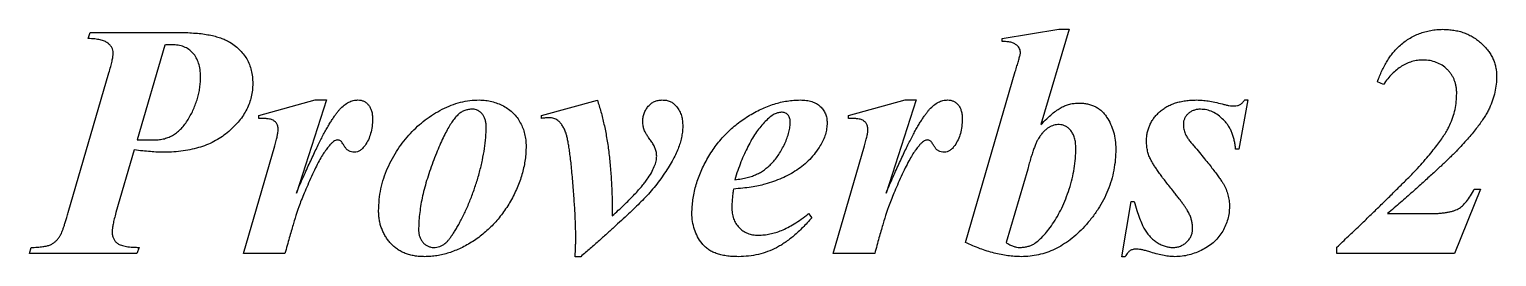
# Model space of a CAD drawing. Header units: inches. Extents: x -17.5 to -8.75, y -0.78 to 2.88.
# Drawn here: x -14.288 to -12.961, y 1.127 to 1.332 of the extents above; entities that cross this region are included whole.
import ezdxf

# ---------------------------------------------------------------- set-up
doc = ezdxf.new("R2010")
doc.units = ezdxf.units.IN
doc.header["$MEASUREMENT"] = 0

msp = doc.modelspace()

# ---------------------------------------------------------------- linework, layer by layer
at = {"color": 7, "linetype": 'Continuous', "lineweight": 25}
for p, q in [((-14.2343, 1.324), (-14.2327, 1.3296)), ((-14.2327, 1.3296), (-14.1541, 1.3296)), ((-13.4078, 1.324), (-13.3565, 1.3324)), ((-13.3473, 1.3324), (-13.3727, 1.2462)), ((-13.3565, 1.3324), (-13.3473, 1.3324)), ((-14.165, 1.3182), (-14.1901, 1.2324)), ((-13.4078, 1.3213), (-13.4078, 1.324)), ((-14.2526, 1.1666), (-14.2157, 1.293)), ((-13.441, 1.1397), (-13.3959, 1.2942)), ((-13.063, 1.2824), (-13.0684, 1.2849)), ((-14.08, 1.2546), (-14.029, 1.2685)), ((-14.0188, 1.2685), (-14.0461, 1.1843)), ((-14.029, 1.2685), (-14.0188, 1.2685)), ((-13.8245, 1.2546), (-13.7739, 1.2684)), ((-13.5467, 1.2546), (-13.4956, 1.2685)), ((-13.4855, 1.2685), (-13.5128, 1.1843)), ((-13.4956, 1.2685), (-13.4855, 1.2685)), ((-13.1856, 1.2685), (-13.1939, 1.224)), ((-13.1884, 1.2685), (-13.1856, 1.2685)), ((-14.08, 1.2518), (-14.08, 1.2546)), ((-13.8245, 1.2518), (-13.8245, 1.2546)), ((-13.5467, 1.2518), (-13.5467, 1.2546)), ((-14.1927, 1.2233), (-14.2093, 1.1666)), ((-14.1901, 1.2324), (-14.1748, 1.2324)), ((-14.0939, 1.1296), (-14.0656, 1.227)), ((-13.5606, 1.1296), (-13.5322, 1.227)), ((-13.1939, 1.224), (-13.1967, 1.224)), ((-13.3847, 1.206), (-13.4042, 1.1396)), ((-12.9752, 1.1879), (-12.9986, 1.1296)), ((-12.9808, 1.1879), (-12.9752, 1.1879)), ((-13.2995, 1.1268), (-13.2911, 1.1768)), ((-13.2911, 1.1768), (-13.2884, 1.1768)), ((-13.5828, 1.1657), (-13.58, 1.162)), ((-13.0592, 1.1657), (-13.0225, 1.1657)), ((-14.2876, 1.1296), (-14.286, 1.1351)), ((-14.1903, 1.1296), (-14.2876, 1.1296)), ((-14.1884, 1.1351), (-14.1903, 1.1296)), ((-14.0565, 1.1296), (-14.0939, 1.1296)), ((-13.5231, 1.1296), (-13.5606, 1.1296)), ((-13.105, 1.1296), (-13.105, 1.1354)), ((-12.9986, 1.1296), (-13.105, 1.1296)), ((-13.7889, 1.1268), (-13.7939, 1.1268)), ((-13.2967, 1.1268), (-13.2995, 1.1268))]:
    msp.add_line(p, q, dxfattribs=at)
for points, knots in [([(-14.1541, 1.3296), (-14.1515, 1.3296), (-14.1464, 1.3295), (-14.1392, 1.3291), (-14.1325, 1.3286), (-14.1264, 1.3276), (-14.1209, 1.3265), (-14.1159, 1.3251), (-14.1115, 1.3235), (-14.1088, 1.3221), (-14.1075, 1.3215)], [0, 0, 0, 0, 0.1638475, 0.3151523, 0.4558915, 0.5856364, 0.7036213, 0.8113871, 0.9104543, 1, 1, 1, 1]), ([(-13.0487, 1.3172), (-13.0473, 1.3184), (-13.0445, 1.3208), (-13.04, 1.3239), (-13.0353, 1.3265), (-13.0305, 1.3287), (-13.0254, 1.3303), (-13.0202, 1.3315), (-13.0148, 1.3323), (-13.0111, 1.3323), (-13.0092, 1.3324)], [0, 0, 0, 0, 0.128892, 0.254326, 0.377327, 0.500308, 0.621746, 0.745074, 0.871561, 1, 1, 1, 1]), ([(-13.0092, 1.3324), (-13.0075, 1.3323), (-13.0041, 1.3322), (-12.9992, 1.3317), (-12.9945, 1.3307), (-12.99, 1.3293), (-12.9857, 1.3275), (-12.9817, 1.3253), (-12.9779, 1.3227), (-12.9744, 1.3197), (-12.9711, 1.3166), (-12.9683, 1.3131), (-12.9659, 1.3097), (-12.9639, 1.306), (-12.9625, 1.3023), (-12.9614, 1.2984), (-12.9607, 1.2944), (-12.9606, 1.2916), (-12.9606, 1.2903)], [0, 0, 0, 0, 0.072328, 0.141401, 0.208456, 0.273954, 0.338464, 0.402873, 0.466708, 0.531787, 0.595769, 0.65704, 0.715994, 0.773328, 0.829486, 0.885624, 0.94223, 1, 1, 1, 1]), ([(-14.2119, 1.3109), (-14.2119, 1.3118), (-14.212, 1.3135), (-14.213, 1.316), (-14.2146, 1.3182), (-14.2168, 1.3202), (-14.2198, 1.3219), (-14.2238, 1.323), (-14.2287, 1.3238), (-14.2323, 1.324), (-14.2343, 1.324)], [0, 0, 0, 0, 0.090566, 0.178833, 0.270337, 0.370081, 0.485564, 0.625447, 0.797243, 1, 1, 1, 1]), ([(-14.1587, 1.3185), (-14.1597, 1.3185), (-14.1618, 1.3184), (-14.1639, 1.3183), (-14.165, 1.3182)], [0, 0, 0, 0, 0.451686, 1, 1, 1, 1]), ([(-14.1328, 1.2896), (-14.1329, 1.2918), (-14.133, 1.2959), (-14.1343, 1.3017), (-14.1364, 1.3068), (-14.1395, 1.311), (-14.1433, 1.3144), (-14.1479, 1.3168), (-14.1531, 1.3182), (-14.1568, 1.3184), (-14.1587, 1.3185)], [0, 0, 0, 0, 0.14751, 0.281221, 0.402883, 0.520241, 0.635002, 0.748132, 0.869161, 1, 1, 1, 1]), ([(-14.1075, 1.3215), (-14.1058, 1.3204), (-14.1024, 1.3183), (-14.0979, 1.3144), (-14.0941, 1.3103), (-14.0909, 1.3057), (-14.0885, 1.3006), (-14.0868, 1.2952), (-14.0858, 1.2894), (-14.0856, 1.2854), (-14.0856, 1.2833)], [0, 0, 0, 0, 0.133338, 0.258971, 0.38038, 0.499689, 0.619148, 0.740069, 0.866718, 1, 1, 1, 1]), ([(-13.3944, 1.318), (-13.3952, 1.3185), (-13.3969, 1.3197), (-13.4001, 1.3208), (-13.4038, 1.3213), (-13.4064, 1.3213), (-13.4078, 1.3213)], [0, 0, 0, 0, 0.211596, 0.440212, 0.701644, 1, 1, 1, 1]), ([(-13.3912, 1.3106), (-13.3913, 1.3113), (-13.3913, 1.3127), (-13.3919, 1.3148), (-13.3929, 1.3166), (-13.3939, 1.3175), (-13.3944, 1.318)], [0, 0, 0, 0, 0.268414, 0.513758, 0.75544, 1, 1, 1, 1]), ([(-13.0684, 1.2849), (-13.0678, 1.2866), (-13.0665, 1.29), (-13.0644, 1.2948), (-13.0621, 1.2993), (-13.0597, 1.3036), (-13.0572, 1.3075), (-13.0545, 1.311), (-13.0517, 1.3143), (-13.0497, 1.3162), (-13.0487, 1.3172)], [0, 0, 0, 0, 0.144559, 0.282426, 0.414545, 0.541247, 0.661952, 0.77876, 0.891531, 1, 1, 1, 1]), ([(-14.2157, 1.293), (-14.2151, 1.2949), (-14.214, 1.2984), (-14.2129, 1.3034), (-14.212, 1.3074), (-14.2119, 1.3098), (-14.2119, 1.3109)], [0, 0, 0, 0, 0.3295955, 0.6062747, 0.8295498, 1, 1, 1, 1]), ([(-13.3959, 1.2942), (-13.3954, 1.2959), (-13.3945, 1.2991), (-13.3931, 1.3035), (-13.3921, 1.3073), (-13.3915, 1.3096), (-13.3912, 1.3106)], [0, 0, 0, 0, 0.315024, 0.585653, 0.815375, 1, 1, 1, 1]), ([(-13.027, 1.3046), (-13.0288, 1.3045), (-13.0322, 1.3044), (-13.0372, 1.3033), (-13.042, 1.3016), (-13.0466, 1.2991), (-13.051, 1.2959), (-13.0553, 1.2921), (-13.0593, 1.2876), (-13.0617, 1.2842), (-13.063, 1.2824)], [0, 0, 0, 0, 0.117464, 0.232201, 0.347477, 0.465547, 0.587707, 0.716036, 0.853442, 1, 1, 1, 1]), ([(-12.9967, 1.2743), (-12.9967, 1.2754), (-12.9968, 1.2775), (-12.9971, 1.2807), (-12.9979, 1.2837), (-12.9988, 1.2865), (-13, 1.2892), (-13.0015, 1.2917), (-13.0033, 1.294), (-13.006, 1.2969), (-13.0098, 1.3), (-13.0151, 1.3027), (-13.0209, 1.3043), (-13.0249, 1.3045), (-13.027, 1.3046)], [0, 0, 0, 0, 0.068718, 0.134275, 0.19739, 0.259389, 0.32003, 0.380772, 0.44203, 0.504029, 0.626786, 0.747603, 0.870348, 1, 1, 1, 1]), ([(-14.1748, 1.2324), (-14.1732, 1.2324), (-14.1701, 1.2325), (-14.1655, 1.2334), (-14.1612, 1.2349), (-14.1572, 1.2369), (-14.1535, 1.2396), (-14.15, 1.2428), (-14.1468, 1.2466), (-14.1439, 1.2509), (-14.1414, 1.2555), (-14.139, 1.2602), (-14.1372, 1.265), (-14.1355, 1.2698), (-14.1343, 1.2747), (-14.1334, 1.2796), (-14.1329, 1.2846), (-14.1328, 1.288), (-14.1328, 1.2896)], [0, 0, 0, 0, 0.060932, 0.118935, 0.1761, 0.233211, 0.290728, 0.350597, 0.41338, 0.480231, 0.54853, 0.615035, 0.680529, 0.74521, 0.809031, 0.87247, 0.936388, 1, 1, 1, 1]), ([(-12.9606, 1.2903), (-12.9606, 1.2878), (-12.9608, 1.2829), (-12.9621, 1.2756), (-12.9642, 1.2683), (-12.9665, 1.2623), (-12.969, 1.2574), (-12.9713, 1.2535), (-12.9741, 1.2493), (-12.9772, 1.2449), (-12.9809, 1.2403), (-12.9849, 1.2354), (-12.9894, 1.2304), (-12.9926, 1.227), (-12.9942, 1.2252)], [0, 0, 0, 0, 0.097643, 0.195437, 0.295531, 0.398598, 0.453557, 0.514315, 0.580083, 0.651646, 0.730131, 0.814123, 0.904057, 1, 1, 1, 1]), ([(-14.0856, 1.2833), (-14.0856, 1.2813), (-14.0858, 1.2773), (-14.0868, 1.2714), (-14.0885, 1.2656), (-14.0909, 1.2601), (-14.094, 1.2547), (-14.0978, 1.2495), (-14.1023, 1.2446), (-14.1073, 1.2398), (-14.113, 1.2355), (-14.1191, 1.2316), (-14.1257, 1.2284), (-14.1329, 1.2258), (-14.1404, 1.2238), (-14.1485, 1.2223), (-14.157, 1.2214), (-14.1628, 1.2213), (-14.1658, 1.2213)], [0, 0, 0, 0, 0.0539236, 0.1065848, 0.1591447, 0.2123645, 0.2669775, 0.323437, 0.3822605, 0.4440139, 0.5076227, 0.5715364, 0.6365455, 0.7033374, 0.7726456, 0.8449772, 0.9207387, 1, 1, 1, 1]), ([(-13.0336, 1.205), (-13.0317, 1.2072), (-13.0279, 1.2113), (-13.0227, 1.2174), (-13.018, 1.2231), (-13.0138, 1.2284), (-13.0103, 1.2333), (-13.0073, 1.2378), (-13.0049, 1.2419), (-13.0024, 1.2469), (-13.0001, 1.2528), (-12.9981, 1.2599), (-12.9969, 1.2671), (-12.9968, 1.2719), (-12.9967, 1.2743)], [0, 0, 0, 0, 0.107955, 0.20805, 0.299514, 0.382814, 0.458029, 0.525265, 0.584402, 0.636201, 0.730343, 0.821439, 0.910979, 1, 1, 1, 1]), ([(-14.0068, 1.2601), (-14.0055, 1.2614), (-14.0031, 1.2638), (-13.999, 1.2665), (-13.9948, 1.2682), (-13.9919, 1.2684), (-13.9904, 1.2685)], [0, 0, 0, 0, 0.283236, 0.539118, 0.77285, 1, 1, 1, 1]), ([(-13.9904, 1.2685), (-13.9895, 1.2684), (-13.9876, 1.2684), (-13.9851, 1.2674), (-13.9827, 1.266), (-13.9808, 1.264), (-13.9792, 1.2615), (-13.978, 1.2585), (-13.9773, 1.2551), (-13.9773, 1.2526), (-13.9772, 1.2513)], [0, 0, 0, 0, 0.1163793, 0.2257611, 0.3346185, 0.4480798, 0.5692364, 0.6973677, 0.8410742, 1, 1, 1, 1]), ([(-13.9717, 1.1682), (-13.9716, 1.1716), (-13.9714, 1.1783), (-13.9698, 1.1882), (-13.9673, 1.1978), (-13.9637, 1.2069), (-13.9594, 1.2156), (-13.9545, 1.2238), (-13.9491, 1.2313), (-13.9431, 1.2383), (-13.9366, 1.2448), (-13.9296, 1.2505), (-13.9222, 1.2557), (-13.9143, 1.2602), (-13.9061, 1.2639), (-13.8978, 1.2666), (-13.8892, 1.2682), (-13.8835, 1.2684), (-13.8806, 1.2685)], [0, 0, 0, 0, 0.068373, 0.135108, 0.201218, 0.267276, 0.332787, 0.396645, 0.459164, 0.521042, 0.582325, 0.643264, 0.703651, 0.764819, 0.825173, 0.88396, 0.941824, 1, 1, 1, 1]), ([(-13.8806, 1.2685), (-13.8787, 1.2684), (-13.8749, 1.2683), (-13.8694, 1.2672), (-13.864, 1.2655), (-13.8589, 1.2632), (-13.8541, 1.2603), (-13.8499, 1.2567), (-13.8463, 1.2526), (-13.8435, 1.248), (-13.8411, 1.2431), (-13.8396, 1.2378), (-13.8385, 1.2323), (-13.8384, 1.2286), (-13.8384, 1.2266)], [0, 0, 0, 0, 0.085554, 0.169688, 0.253802, 0.339259, 0.42356, 0.504942, 0.585336, 0.66653, 0.748481, 0.83034, 0.913832, 1, 1, 1, 1]), ([(-13.7739, 1.2684), (-13.7728, 1.2648), (-13.7705, 1.2577), (-13.7678, 1.2463), (-13.7654, 1.2343), (-13.7635, 1.2216), (-13.7621, 1.2081), (-13.7611, 1.194), (-13.7605, 1.1791), (-13.7605, 1.169), (-13.7605, 1.1638)], [0, 0, 0, 0, 0.104243, 0.214, 0.32976, 0.451209, 0.578589, 0.71255, 0.852839, 1, 1, 1, 1]), ([(-13.7328, 1.2486), (-13.7328, 1.25), (-13.7327, 1.2527), (-13.7316, 1.2564), (-13.7301, 1.2599), (-13.7279, 1.2628), (-13.7253, 1.2654), (-13.7223, 1.2672), (-13.7189, 1.2683), (-13.7165, 1.2684), (-13.7153, 1.2685)], [0, 0, 0, 0, 0.138435, 0.267383, 0.392941, 0.518087, 0.640699, 0.758575, 0.876076, 1, 1, 1, 1]), ([(-13.7153, 1.2685), (-13.714, 1.2684), (-13.7116, 1.2684), (-13.7082, 1.2673), (-13.7051, 1.2657), (-13.7036, 1.2641), (-13.7028, 1.2633)], [0, 0, 0, 0, 0.271663, 0.52179, 0.760014, 1, 1, 1, 1]), ([(-13.7028, 1.2633), (-13.7019, 1.262), (-13.7, 1.2596), (-13.6981, 1.2553), (-13.6969, 1.2507), (-13.6968, 1.2475), (-13.6967, 1.2459)], [0, 0, 0, 0, 0.248716, 0.492709, 0.740393, 1, 1, 1, 1]), ([(-13.6884, 1.1661), (-13.6883, 1.1682), (-13.6882, 1.1722), (-13.6875, 1.1783), (-13.6865, 1.1844), (-13.685, 1.1905), (-13.6831, 1.1966), (-13.6807, 1.2027), (-13.678, 1.2088), (-13.6748, 1.2148), (-13.6712, 1.2207), (-13.6674, 1.2264), (-13.6632, 1.2317), (-13.6587, 1.2367), (-13.6539, 1.2415), (-13.6488, 1.2459), (-13.6434, 1.25), (-13.6377, 1.2538), (-13.6318, 1.2572), (-13.6259, 1.2602), (-13.62, 1.2628), (-13.6141, 1.2648), (-13.6082, 1.2665), (-13.6023, 1.2676), (-13.5963, 1.2684), (-13.5924, 1.2684), (-13.5904, 1.2685)], [0, 0, 0, 0, 0.039082, 0.078362, 0.117989, 0.158248, 0.199189, 0.24105, 0.28388, 0.328057, 0.3726, 0.416552, 0.459861, 0.503325, 0.546527, 0.59004, 0.633619, 0.677877, 0.721755, 0.764051, 0.805409, 0.845552, 0.884872, 0.923553, 0.962033, 1, 1, 1, 1]), ([(-13.5904, 1.2685), (-13.5885, 1.2684), (-13.5849, 1.2683), (-13.58, 1.2672), (-13.5757, 1.2654), (-13.5722, 1.2628), (-13.5695, 1.2596), (-13.5675, 1.2561), (-13.5663, 1.2521), (-13.5662, 1.2493), (-13.5661, 1.2479)], [0, 0, 0, 0, 0.157556, 0.296643, 0.423401, 0.542675, 0.6567, 0.76879, 0.880952, 1, 1, 1, 1]), ([(-13.4734, 1.2601), (-13.4722, 1.2614), (-13.4698, 1.2638), (-13.4657, 1.2665), (-13.4614, 1.2682), (-13.4585, 1.2684), (-13.4571, 1.2685)], [0, 0, 0, 0, 0.2832358, 0.5391183, 0.7728496, 1, 1, 1, 1]), ([(-13.4571, 1.2685), (-13.4562, 1.2684), (-13.4543, 1.2684), (-13.4517, 1.2674), (-13.4494, 1.266), (-13.4474, 1.264), (-13.4458, 1.2615), (-13.4447, 1.2585), (-13.444, 1.2551), (-13.4439, 1.2526), (-13.4439, 1.2513)], [0, 0, 0, 0, 0.116379, 0.225761, 0.334619, 0.44808, 0.569236, 0.697368, 0.841074, 1, 1, 1, 1]), ([(-13.3727, 1.2462), (-13.371, 1.248), (-13.3677, 1.2514), (-13.3629, 1.2558), (-13.3585, 1.2592), (-13.3545, 1.2618), (-13.3506, 1.2635), (-13.3467, 1.2649), (-13.3425, 1.2655), (-13.3397, 1.2656), (-13.3383, 1.2657)], [0, 0, 0, 0, 0.184846, 0.344317, 0.47992, 0.592557, 0.693869, 0.794346, 0.895669, 1, 1, 1, 1]), ([(-13.3383, 1.2657), (-13.337, 1.2657), (-13.3343, 1.2656), (-13.3305, 1.265), (-13.327, 1.264), (-13.3237, 1.2627), (-13.3207, 1.2608), (-13.3179, 1.2587), (-13.3154, 1.2561), (-13.3125, 1.2521), (-13.3095, 1.2467), (-13.3069, 1.2396), (-13.3053, 1.232), (-13.3051, 1.2268), (-13.305, 1.2241)], [0, 0, 0, 0, 0.067552, 0.131356, 0.19243, 0.251963, 0.309557, 0.367895, 0.427398, 0.48905, 0.613746, 0.738799, 0.866257, 1, 1, 1, 1]), ([(-13.2772, 1.2312), (-13.2772, 1.2325), (-13.2772, 1.235), (-13.2766, 1.2388), (-13.2756, 1.2424), (-13.2743, 1.2458), (-13.2727, 1.2491), (-13.2706, 1.2522), (-13.2681, 1.2551), (-13.2654, 1.2579), (-13.2623, 1.2604), (-13.2588, 1.2626), (-13.255, 1.2644), (-13.251, 1.2659), (-13.2466, 1.267), (-13.242, 1.2679), (-13.237, 1.2684), (-13.2336, 1.2684), (-13.2319, 1.2685)], [0, 0, 0, 0, 0.059206, 0.117017, 0.172813, 0.228349, 0.283605, 0.339563, 0.39695, 0.45597, 0.516732, 0.578175, 0.641074, 0.706379, 0.774283, 0.845821, 0.920436, 1, 1, 1, 1]), ([(-13.2319, 1.2685), (-13.2302, 1.2684), (-13.2267, 1.2684), (-13.2212, 1.2676), (-13.2152, 1.2665), (-13.211, 1.2654), (-13.2088, 1.2649)], [0, 0, 0, 0, 0.213653, 0.4494, 0.711873, 1, 1, 1, 1]), ([(-13.2088, 1.2649), (-13.2078, 1.2646), (-13.2057, 1.2641), (-13.2028, 1.2635), (-13.2002, 1.2632), (-13.1986, 1.2631), (-13.1979, 1.2631)], [0, 0, 0, 0, 0.301428, 0.568151, 0.800344, 1, 1, 1, 1]), ([(-13.1979, 1.2631), (-13.197, 1.2632), (-13.1951, 1.2633), (-13.1925, 1.2644), (-13.1902, 1.2661), (-13.189, 1.2677), (-13.1884, 1.2685)], [0, 0, 0, 0, 0.248846, 0.485926, 0.732908, 1, 1, 1, 1]), ([(-14.0626, 1.2414), (-14.0627, 1.2426), (-14.0627, 1.2448), (-14.064, 1.2476), (-14.066, 1.2496), (-14.0682, 1.2507), (-14.0705, 1.2514), (-14.073, 1.2516), (-14.0763, 1.2518), (-14.0787, 1.2518), (-14.08, 1.2518)], [0, 0, 0, 0, 0.150745, 0.274893, 0.388689, 0.507831, 0.584565, 0.690788, 0.829821, 1, 1, 1, 1]), ([(-14.0461, 1.1843), (-14.0451, 1.1868), (-14.043, 1.1917), (-14.0398, 1.1988), (-14.0369, 1.2056), (-14.0339, 1.212), (-14.0311, 1.218), (-14.0284, 1.2237), (-14.0258, 1.229), (-14.0233, 1.2339), (-14.0209, 1.2385), (-14.0186, 1.2427), (-14.0164, 1.2465), (-14.0143, 1.2499), (-14.0123, 1.253), (-14.0104, 1.2557), (-14.0086, 1.2581), (-14.0073, 1.2595), (-14.0068, 1.2601)], [0, 0, 0, 0, 0.095301, 0.18648, 0.272875, 0.354696, 0.432414, 0.506037, 0.574896, 0.639227, 0.699262, 0.755246, 0.806323, 0.853838, 0.896685, 0.935191, 0.96984, 1, 1, 1, 1]), ([(-13.9772, 1.2513), (-13.9773, 1.2491), (-13.9775, 1.2446), (-13.9788, 1.2383), (-13.9808, 1.2325), (-13.9829, 1.2291), (-13.984, 1.2274)], [0, 0, 0, 0, 0.270819, 0.525376, 0.765551, 1, 1, 1, 1]), ([(-13.8995, 1.2556), (-13.9004, 1.2547), (-13.9023, 1.2528), (-13.905, 1.2492), (-13.9078, 1.245), (-13.9106, 1.2399), (-13.9135, 1.2341), (-13.9165, 1.2275), (-13.9196, 1.2201), (-13.9227, 1.2122), (-13.9257, 1.2039), (-13.9283, 1.1957), (-13.9306, 1.1877), (-13.9324, 1.18), (-13.9338, 1.1724), (-13.9348, 1.165), (-13.9354, 1.1578), (-13.9355, 1.1531), (-13.9356, 1.1508)], [0, 0, 0, 0, 0.033249, 0.072559, 0.117666, 0.169098, 0.227007, 0.290985, 0.362132, 0.439493, 0.518973, 0.59539, 0.668972, 0.739827, 0.808386, 0.874496, 0.93831, 1, 1, 1, 1]), ([(-13.8866, 1.2601), (-13.8879, 1.2601), (-13.8903, 1.26), (-13.8937, 1.2591), (-13.8969, 1.2577), (-13.8986, 1.2563), (-13.8995, 1.2556)], [0, 0, 0, 0, 0.267997, 0.517347, 0.757714, 1, 1, 1, 1]), ([(-13.8745, 1.2441), (-13.8745, 1.2453), (-13.8746, 1.2476), (-13.8752, 1.2508), (-13.8764, 1.2536), (-13.878, 1.256), (-13.88, 1.2578), (-13.882, 1.2592), (-13.8843, 1.26), (-13.8858, 1.2601), (-13.8866, 1.2601)], [0, 0, 0, 0, 0.160943, 0.307485, 0.440153, 0.565263, 0.682999, 0.791977, 0.894836, 1, 1, 1, 1]), ([(-13.8177, 1.2524), (-13.8188, 1.2524), (-13.821, 1.2523), (-13.8233, 1.252), (-13.8245, 1.2518)], [0, 0, 0, 0, 0.45654, 1, 1, 1, 1]), ([(-13.8097, 1.25), (-13.8102, 1.2504), (-13.8113, 1.2511), (-13.8133, 1.2518), (-13.8154, 1.2523), (-13.817, 1.2524), (-13.8177, 1.2524)], [0, 0, 0, 0, 0.232086, 0.46643, 0.725898, 1, 1, 1, 1]), ([(-13.8022, 1.2384), (-13.8027, 1.2397), (-13.8036, 1.242), (-13.8054, 1.2452), (-13.8073, 1.2479), (-13.8089, 1.2493), (-13.8097, 1.25)], [0, 0, 0, 0, 0.289137, 0.548352, 0.781906, 1, 1, 1, 1]), ([(-13.7202, 1.2178), (-13.7203, 1.2189), (-13.7204, 1.2212), (-13.7214, 1.2246), (-13.7231, 1.228), (-13.7252, 1.2313), (-13.7275, 1.2343), (-13.7293, 1.2371), (-13.7307, 1.2394), (-13.7318, 1.2419), (-13.7326, 1.245), (-13.7327, 1.2474), (-13.7328, 1.2486)], [0, 0, 0, 0, 0.0987952, 0.2023511, 0.3126633, 0.4328159, 0.5491225, 0.6462426, 0.7246991, 0.7852963, 0.889747, 1, 1, 1, 1]), ([(-13.6496, 1.1963), (-13.6476, 1.1966), (-13.6438, 1.1971), (-13.6385, 1.1983), (-13.6339, 1.1996), (-13.6299, 1.2012), (-13.6262, 1.203), (-13.6228, 1.2054), (-13.6193, 1.2081), (-13.616, 1.2114), (-13.6127, 1.2151), (-13.6097, 1.2193), (-13.6069, 1.2239), (-13.6044, 1.229), (-13.6022, 1.2341), (-13.6006, 1.2392), (-13.5997, 1.2441), (-13.5995, 1.2473), (-13.5995, 1.2489)], [0, 0, 0, 0, 0.076865, 0.145034, 0.205136, 0.257311, 0.307089, 0.35899, 0.414116, 0.473151, 0.535406, 0.600225, 0.668527, 0.740015, 0.811443, 0.877706, 0.940411, 1, 1, 1, 1]), ([(-13.6231, 1.248), (-13.6244, 1.2465), (-13.6272, 1.2434), (-13.6309, 1.2382), (-13.6345, 1.2326), (-13.6378, 1.2263), (-13.6411, 1.2196), (-13.6441, 1.2123), (-13.647, 1.2045), (-13.6488, 1.1991), (-13.6496, 1.1963)], [0, 0, 0, 0, 0.102496, 0.210714, 0.32463, 0.445355, 0.572975, 0.707181, 0.84953, 1, 1, 1, 1]), ([(-13.6075, 1.2574), (-13.6087, 1.2572), (-13.6113, 1.2569), (-13.6151, 1.255), (-13.6192, 1.252), (-13.6217, 1.2494), (-13.6231, 1.248)], [0, 0, 0, 0, 0.195013, 0.416861, 0.68378, 1, 1, 1, 1]), ([(-13.5995, 1.2489), (-13.5995, 1.2495), (-13.5995, 1.2507), (-13.6, 1.2524), (-13.6006, 1.2539), (-13.6017, 1.2551), (-13.6029, 1.2562), (-13.6043, 1.2569), (-13.6058, 1.2573), (-13.6069, 1.2574), (-13.6075, 1.2574)], [0, 0, 0, 0, 0.142801, 0.272978, 0.397465, 0.51751, 0.637554, 0.753126, 0.873718, 1, 1, 1, 1]), ([(-13.5661, 1.2479), (-13.5662, 1.2461), (-13.5664, 1.2426), (-13.5676, 1.2373), (-13.5695, 1.2321), (-13.5713, 1.2288), (-13.5723, 1.2272)], [0, 0, 0, 0, 0.242528, 0.485953, 0.737487, 1, 1, 1, 1]), ([(-13.5293, 1.2414), (-13.5293, 1.2426), (-13.5294, 1.2448), (-13.5307, 1.2476), (-13.5327, 1.2496), (-13.5349, 1.2507), (-13.5372, 1.2514), (-13.5397, 1.2516), (-13.5429, 1.2518), (-13.5454, 1.2518), (-13.5467, 1.2518)], [0, 0, 0, 0, 0.150745, 0.274893, 0.388689, 0.507831, 0.584565, 0.690788, 0.829821, 1, 1, 1, 1]), ([(-13.5128, 1.1843), (-13.5117, 1.1868), (-13.5096, 1.1917), (-13.5065, 1.1988), (-13.5035, 1.2056), (-13.5006, 1.212), (-13.4978, 1.218), (-13.4951, 1.2237), (-13.4925, 1.229), (-13.4899, 1.2339), (-13.4876, 1.2385), (-13.4853, 1.2427), (-13.483, 1.2465), (-13.4809, 1.2499), (-13.4789, 1.253), (-13.477, 1.2557), (-13.4752, 1.2581), (-13.474, 1.2595), (-13.4734, 1.2601)], [0, 0, 0, 0, 0.095301, 0.18648, 0.272875, 0.354696, 0.432414, 0.506037, 0.574896, 0.639227, 0.699262, 0.755246, 0.806323, 0.853838, 0.896685, 0.935191, 0.96984, 1, 1, 1, 1]), ([(-13.4439, 1.2513), (-13.444, 1.2491), (-13.4441, 1.2446), (-13.4454, 1.2383), (-13.4475, 1.2325), (-13.4496, 1.2291), (-13.4506, 1.2274)], [0, 0, 0, 0, 0.270819, 0.525376, 0.765551, 1, 1, 1, 1]), ([(-13.2283, 1.2601), (-13.2294, 1.2601), (-13.2315, 1.26), (-13.2345, 1.2592), (-13.2372, 1.258), (-13.2395, 1.2563), (-13.2415, 1.2542), (-13.2428, 1.2519), (-13.2438, 1.2494), (-13.2439, 1.2476), (-13.2439, 1.2467)], [0, 0, 0, 0, 0.142331, 0.273091, 0.401783, 0.528907, 0.653372, 0.767895, 0.882167, 1, 1, 1, 1]), ([(-13.1967, 1.224), (-13.1968, 1.2254), (-13.1971, 1.2281), (-13.1978, 1.2319), (-13.1987, 1.2356), (-13.1999, 1.239), (-13.2014, 1.2422), (-13.2032, 1.2452), (-13.2052, 1.248), (-13.2082, 1.2512), (-13.2122, 1.2548), (-13.2174, 1.2578), (-13.2227, 1.2598), (-13.2264, 1.26), (-13.2283, 1.2601)], [0, 0, 0, 0, 0.077861, 0.152341, 0.223862, 0.292897, 0.359225, 0.425334, 0.489584, 0.554298, 0.677497, 0.790085, 0.895581, 1, 1, 1, 1]), ([(-14.0656, 1.227), (-14.0651, 1.2286), (-14.0643, 1.2316), (-14.0634, 1.2357), (-14.0628, 1.2388), (-14.0627, 1.2407), (-14.0626, 1.2414)], [0, 0, 0, 0, 0.350075, 0.630908, 0.849316, 1, 1, 1, 1]), ([(-13.9117, 1.1387), (-13.9111, 1.1392), (-13.9099, 1.1402), (-13.9082, 1.1422), (-13.9064, 1.1446), (-13.9044, 1.1474), (-13.9024, 1.1506), (-13.9003, 1.1541), (-13.8981, 1.1581), (-13.895, 1.1641), (-13.8913, 1.172), (-13.8872, 1.182), (-13.8836, 1.1924), (-13.8804, 1.2032), (-13.8778, 1.2139), (-13.8759, 1.2244), (-13.8747, 1.2344), (-13.8745, 1.2409), (-13.8745, 1.2441)], [0, 0, 0, 0, 0.019705, 0.042924, 0.069319, 0.09916, 0.132071, 0.168505, 0.208627, 0.25247, 0.344777, 0.439194, 0.536414, 0.636224, 0.735117, 0.828115, 0.916399, 1, 1, 1, 1]), ([(-13.7935, 1.1455), (-13.7935, 1.147), (-13.7935, 1.1502), (-13.7936, 1.1552), (-13.7939, 1.1607), (-13.7941, 1.1666), (-13.7945, 1.1731), (-13.795, 1.18), (-13.7955, 1.1874), (-13.7962, 1.1951), (-13.7968, 1.2026), (-13.7975, 1.2098), (-13.7983, 1.2162), (-13.799, 1.2219), (-13.7998, 1.227), (-13.8005, 1.2314), (-13.8013, 1.2352), (-13.802, 1.2374), (-13.8022, 1.2384)], [0, 0, 0, 0, 0.0482826, 0.1021517, 0.1606912, 0.2248161, 0.2936496, 0.3676393, 0.4472185, 0.5315329, 0.6149621, 0.691458, 0.7606164, 0.8228618, 0.8773574, 0.925441, 0.9663278, 1, 1, 1, 1]), ([(-13.6967, 1.2459), (-13.6967, 1.2442), (-13.6968, 1.2408), (-13.6975, 1.2357), (-13.6987, 1.2306), (-13.7004, 1.2255), (-13.7026, 1.2202), (-13.7055, 1.2146), (-13.709, 1.2085), (-13.7132, 1.2021), (-13.7177, 1.1956), (-13.7226, 1.1894), (-13.7277, 1.1833), (-13.7313, 1.1796), (-13.7331, 1.1777)], [0, 0, 0, 0, 0.064783, 0.129556, 0.194885, 0.261318, 0.332625, 0.412107, 0.5013, 0.598985, 0.700631, 0.801465, 0.901059, 1, 1, 1, 1]), ([(-13.5322, 1.227), (-13.5318, 1.2286), (-13.531, 1.2316), (-13.5301, 1.2357), (-13.5294, 1.2388), (-13.5293, 1.2407), (-13.5293, 1.2414)], [0, 0, 0, 0, 0.350075, 0.630908, 0.849316, 1, 1, 1, 1]), ([(-13.3738, 1.2355), (-13.3742, 1.2349), (-13.3751, 1.2334), (-13.3764, 1.231), (-13.3777, 1.228), (-13.3791, 1.2245), (-13.3804, 1.2206), (-13.3819, 1.2162), (-13.3833, 1.2113), (-13.3842, 1.2078), (-13.3847, 1.206)], [0, 0, 0, 0, 0.074716, 0.162005, 0.26594, 0.382544, 0.514634, 0.660627, 0.823694, 1, 1, 1, 1]), ([(-13.3563, 1.2463), (-13.3571, 1.2462), (-13.3588, 1.2461), (-13.3612, 1.2457), (-13.3635, 1.2448), (-13.3657, 1.2436), (-13.3679, 1.2421), (-13.37, 1.2402), (-13.3719, 1.238), (-13.3731, 1.2364), (-13.3738, 1.2355)], [0, 0, 0, 0, 0.116201, 0.230264, 0.345464, 0.462815, 0.584101, 0.715154, 0.851951, 1, 1, 1, 1]), ([(-13.3411, 1.2249), (-13.3412, 1.2265), (-13.3413, 1.2296), (-13.3421, 1.234), (-13.3436, 1.2377), (-13.3456, 1.2408), (-13.348, 1.2432), (-13.3505, 1.245), (-13.3534, 1.246), (-13.3553, 1.2462), (-13.3563, 1.2463)], [0, 0, 0, 0, 0.1684456, 0.3184276, 0.4532537, 0.5778756, 0.6936006, 0.7984257, 0.8996082, 1, 1, 1, 1]), ([(-13.2439, 1.2467), (-13.2438, 1.2452), (-13.2437, 1.2422), (-13.2425, 1.2385), (-13.241, 1.2355), (-13.2393, 1.2329), (-13.237, 1.23), (-13.2353, 1.2279), (-13.2344, 1.2269)], [0, 0, 0, 0, 0.201119, 0.398406, 0.508601, 0.646353, 0.809974, 1, 1, 1, 1]), ([(-14.1658, 1.2213), (-14.1678, 1.2213), (-14.1719, 1.2213), (-14.1783, 1.2218), (-14.1853, 1.2224), (-14.1902, 1.223), (-14.1927, 1.2233)], [0, 0, 0, 0, 0.215402, 0.453689, 0.715148, 1, 1, 1, 1]), ([(-14.0116, 1.2315), (-14.0121, 1.2311), (-14.0135, 1.2302), (-14.0154, 1.2283), (-14.0176, 1.2257), (-14.02, 1.2225), (-14.0228, 1.2184), (-14.0257, 1.2131), (-14.029, 1.2067), (-14.0324, 1.1994), (-14.0358, 1.1918), (-14.0389, 1.1846), (-14.0416, 1.178), (-14.0436, 1.1728), (-14.0451, 1.1685), (-14.0464, 1.1648), (-14.0477, 1.1604), (-14.0492, 1.1554), (-14.0508, 1.1498), (-14.0526, 1.1436), (-14.0545, 1.1368), (-14.0558, 1.1321), (-14.0565, 1.1296)], [0, 0, 0, 0, 0.018512, 0.042511, 0.072038, 0.107513, 0.150611, 0.204319, 0.267951, 0.342632, 0.41874, 0.488356, 0.551653, 0.608652, 0.63804, 0.673035, 0.713772, 0.759641, 0.811495, 0.868854, 0.93162, 1, 1, 1, 1]), ([(-14.0086, 1.2324), (-14.0091, 1.2323), (-14.0101, 1.2322), (-14.0111, 1.2317), (-14.0116, 1.2315)], [0, 0, 0, 0, 0.471736, 1, 1, 1, 1]), ([(-13.9936, 1.2213), (-13.9945, 1.2213), (-13.9962, 1.2214), (-13.9986, 1.2223), (-14.0007, 1.2238), (-14.0022, 1.2259), (-14.0033, 1.228), (-14.0045, 1.2296), (-14.0053, 1.2308), (-14.0062, 1.2317), (-14.0073, 1.2322), (-14.0082, 1.2323), (-14.0086, 1.2324)], [0, 0, 0, 0, 0.137153, 0.261675, 0.387414, 0.520635, 0.64693, 0.748142, 0.820248, 0.868457, 0.935312, 1, 1, 1, 1]), ([(-13.984, 1.2274), (-13.9847, 1.2265), (-13.986, 1.2248), (-13.9884, 1.2228), (-13.9909, 1.2215), (-13.9927, 1.2213), (-13.9936, 1.2213)], [0, 0, 0, 0, 0.2943087, 0.5496681, 0.7775797, 1, 1, 1, 1]), ([(-13.8384, 1.2266), (-13.8384, 1.2246), (-13.8385, 1.2206), (-13.8391, 1.2146), (-13.8402, 1.2086), (-13.8416, 1.2026), (-13.8435, 1.1965), (-13.8458, 1.1905), (-13.8485, 1.1845), (-13.8515, 1.1785), (-13.8549, 1.1727), (-13.8587, 1.1672), (-13.8626, 1.162), (-13.8668, 1.157), (-13.8714, 1.1525), (-13.8762, 1.1482), (-13.8812, 1.1442), (-13.8864, 1.1406), (-13.8918, 1.1374), (-13.8972, 1.1345), (-13.9027, 1.1322), (-13.9081, 1.1302), (-13.9136, 1.1287), (-13.919, 1.1276), (-13.9245, 1.1269), (-13.9282, 1.1269), (-13.93, 1.1268)], [0, 0, 0, 0, 0.0402879, 0.0810463, 0.121912, 0.1635924, 0.2057631, 0.2491643, 0.2933025, 0.3388397, 0.3844741, 0.4292222, 0.4731603, 0.5166085, 0.5597253, 0.6027067, 0.6454916, 0.688706, 0.7312355, 0.7720815, 0.8118077, 0.8508422, 0.8887135, 0.9261906, 0.9632106, 1, 1, 1, 1]), ([(-13.5723, 1.2272), (-13.5737, 1.225), (-13.5766, 1.2206), (-13.5817, 1.2147), (-13.5873, 1.2095), (-13.5935, 1.205), (-13.6001, 1.201), (-13.6072, 1.1976), (-13.6146, 1.1946), (-13.6197, 1.1931), (-13.6223, 1.1923)], [0, 0, 0, 0, 0.126688, 0.250228, 0.372514, 0.49468, 0.617641, 0.742739, 0.869822, 1, 1, 1, 1]), ([(-13.4782, 1.2315), (-13.4788, 1.2311), (-13.4801, 1.2302), (-13.4821, 1.2283), (-13.4842, 1.2257), (-13.4867, 1.2225), (-13.4894, 1.2184), (-13.4924, 1.2131), (-13.4956, 1.2067), (-13.4991, 1.1994), (-13.5025, 1.1918), (-13.5056, 1.1846), (-13.5082, 1.178), (-13.5103, 1.1728), (-13.5118, 1.1685), (-13.5131, 1.1648), (-13.5144, 1.1604), (-13.5159, 1.1554), (-13.5175, 1.1498), (-13.5193, 1.1436), (-13.5211, 1.1368), (-13.5224, 1.1321), (-13.5231, 1.1296)], [0, 0, 0, 0, 0.018512, 0.042511, 0.072038, 0.107513, 0.150611, 0.204319, 0.267951, 0.342632, 0.41874, 0.488356, 0.551653, 0.608652, 0.63804, 0.673035, 0.713772, 0.759641, 0.811495, 0.868854, 0.93162, 1, 1, 1, 1]), ([(-13.4752, 1.2324), (-13.4757, 1.2323), (-13.4768, 1.2322), (-13.4777, 1.2317), (-13.4782, 1.2315)], [0, 0, 0, 0, 0.471736, 1, 1, 1, 1]), ([(-13.4602, 1.2213), (-13.4611, 1.2213), (-13.4629, 1.2214), (-13.4653, 1.2223), (-13.4674, 1.2238), (-13.4688, 1.2259), (-13.47, 1.228), (-13.4711, 1.2296), (-13.472, 1.2308), (-13.4729, 1.2317), (-13.474, 1.2322), (-13.4748, 1.2323), (-13.4752, 1.2324)], [0, 0, 0, 0, 0.137153, 0.261675, 0.387414, 0.520635, 0.64693, 0.748142, 0.820248, 0.868457, 0.935312, 1, 1, 1, 1]), ([(-13.4506, 1.2274), (-13.4513, 1.2265), (-13.4526, 1.2248), (-13.455, 1.2228), (-13.4576, 1.2215), (-13.4593, 1.2213), (-13.4602, 1.2213)], [0, 0, 0, 0, 0.294309, 0.549668, 0.77758, 1, 1, 1, 1]), ([(-13.3793, 1.1382), (-13.3779, 1.1392), (-13.3749, 1.1413), (-13.3707, 1.1454), (-13.3664, 1.1505), (-13.362, 1.1565), (-13.3577, 1.1633), (-13.3538, 1.1709), (-13.3502, 1.1792), (-13.347, 1.188), (-13.3444, 1.1972), (-13.3426, 1.2064), (-13.3414, 1.2157), (-13.3412, 1.2218), (-13.3411, 1.2249)], [0, 0, 0, 0, 0.052126, 0.112104, 0.179808, 0.256348, 0.3395, 0.426674, 0.518544, 0.615719, 0.714508, 0.810976, 0.905798, 1, 1, 1, 1]), ([(-13.305, 1.2241), (-13.3051, 1.2209), (-13.3053, 1.2145), (-13.3067, 1.205), (-13.3089, 1.1958), (-13.312, 1.1869), (-13.316, 1.1782), (-13.3209, 1.1698), (-13.3266, 1.1617), (-13.3311, 1.1566), (-13.3333, 1.154)], [0, 0, 0, 0, 0.125132, 0.24801, 0.369695, 0.491308, 0.614205, 0.739291, 0.867145, 1, 1, 1, 1]), ([(-13.2733, 1.2143), (-13.2739, 1.2155), (-13.2752, 1.2181), (-13.2763, 1.2222), (-13.2771, 1.2266), (-13.2772, 1.2296), (-13.2772, 1.2312)], [0, 0, 0, 0, 0.238905, 0.484724, 0.736486, 1, 1, 1, 1]), ([(-13.2344, 1.2269), (-13.2327, 1.2249), (-13.2295, 1.2211), (-13.225, 1.2156), (-13.2208, 1.2106), (-13.2173, 1.206), (-13.2142, 1.202), (-13.2116, 1.1984), (-13.2095, 1.1953), (-13.2073, 1.1919), (-13.2052, 1.1878), (-13.2035, 1.1827), (-13.2024, 1.1775), (-13.2023, 1.174), (-13.2022, 1.1722)], [0, 0, 0, 0, 0.120187, 0.230514, 0.329957, 0.419154, 0.497491, 0.565519, 0.623828, 0.671023, 0.754262, 0.836198, 0.917475, 1, 1, 1, 1]), ([(-12.9942, 1.2252), (-12.9949, 1.2245), (-12.9964, 1.2229), (-12.9988, 1.2204), (-13.0014, 1.2178), (-13.0044, 1.215), (-13.0075, 1.2119), (-13.011, 1.2087), (-13.0146, 1.2053), (-13.0186, 1.2017), (-13.0228, 1.1979), (-13.0272, 1.1938), (-13.0319, 1.1896), (-13.0369, 1.1852), (-13.0421, 1.1806), (-13.0476, 1.1758), (-13.0533, 1.1708), (-13.0572, 1.1674), (-13.0592, 1.1657)], [0, 0, 0, 0, 0.035173, 0.073813, 0.11628, 0.162234, 0.212022, 0.265309, 0.322075, 0.382708, 0.447181, 0.515132, 0.586961, 0.661937, 0.740758, 0.823791, 0.909973, 1, 1, 1, 1]), ([(-13.7605, 1.1638), (-13.7586, 1.1654), (-13.7551, 1.1686), (-13.75, 1.1733), (-13.7454, 1.1778), (-13.7412, 1.182), (-13.7375, 1.1861), (-13.7342, 1.1898), (-13.7313, 1.1933), (-13.7283, 1.1976), (-13.7251, 1.2024), (-13.7224, 1.208), (-13.7206, 1.213), (-13.7203, 1.2163), (-13.7202, 1.2178)], [0, 0, 0, 0, 0.1076382, 0.2084935, 0.3017136, 0.3886814, 0.4676822, 0.5400689, 0.6055723, 0.664742, 0.7685038, 0.8582074, 0.9345969, 1, 1, 1, 1]), ([(-13.2526, 1.1855), (-13.2539, 1.187), (-13.2562, 1.1899), (-13.2595, 1.1942), (-13.2626, 1.1981), (-13.2653, 1.2019), (-13.2677, 1.2054), (-13.2699, 1.2085), (-13.2717, 1.2115), (-13.2728, 1.2134), (-13.2733, 1.2143)], [0, 0, 0, 0, 0.163661, 0.315484, 0.456034, 0.586544, 0.706092, 0.815425, 0.912231, 1, 1, 1, 1]), ([(-13.105, 1.1354), (-13.1016, 1.1387), (-13.0948, 1.1451), (-13.0848, 1.1546), (-13.0753, 1.1638), (-13.0661, 1.1727), (-13.0574, 1.1812), (-13.0491, 1.1895), (-13.0412, 1.1973), (-13.0361, 1.2025), (-13.0336, 1.205)], [0, 0, 0, 0, 0.143457, 0.281362, 0.414331, 0.542064, 0.664553, 0.781498, 0.893518, 1, 1, 1, 1]), ([(-13.6509, 1.1879), (-13.6511, 1.1864), (-13.6515, 1.1833), (-13.6519, 1.179), (-13.6522, 1.1751), (-13.6522, 1.1727), (-13.6522, 1.1715)], [0, 0, 0, 0, 0.289329, 0.553966, 0.789077, 1, 1, 1, 1]), ([(-13.6223, 1.1923), (-13.6243, 1.1918), (-13.6284, 1.1908), (-13.6351, 1.1896), (-13.6427, 1.1887), (-13.6481, 1.1882), (-13.6509, 1.1879)], [0, 0, 0, 0, 0.20459, 0.439082, 0.704993, 1, 1, 1, 1]), ([(-13.2356, 1.1522), (-13.2356, 1.1534), (-13.2357, 1.1557), (-13.2362, 1.159), (-13.2372, 1.1623), (-13.2384, 1.1651), (-13.2395, 1.1674), (-13.2407, 1.1693), (-13.242, 1.1714), (-13.2437, 1.1738), (-13.2456, 1.1764), (-13.2477, 1.1793), (-13.2501, 1.1823), (-13.2518, 1.1844), (-13.2526, 1.1855)], [0, 0, 0, 0, 0.088712, 0.178529, 0.267307, 0.359485, 0.410281, 0.468331, 0.535758, 0.61169, 0.695535, 0.788902, 0.890017, 1, 1, 1, 1]), ([(-13.0225, 1.1657), (-13.0209, 1.1657), (-13.0179, 1.1658), (-13.0136, 1.1659), (-13.0097, 1.1663), (-13.0061, 1.1668), (-13.0029, 1.1674), (-13, 1.1681), (-12.9975, 1.169), (-12.9946, 1.1704), (-12.9912, 1.1729), (-12.9876, 1.1769), (-12.9839, 1.182), (-12.9819, 1.1859), (-12.9808, 1.1879)], [0, 0, 0, 0, 0.091068, 0.1753813, 0.2531168, 0.3236383, 0.387726, 0.4457222, 0.4974137, 0.5438434, 0.6364373, 0.7417805, 0.8624661, 1, 1, 1, 1]), ([(-13.93, 1.1268), (-13.9316, 1.1268), (-13.9348, 1.1269), (-13.9393, 1.1275), (-13.9436, 1.1284), (-13.9476, 1.1297), (-13.9514, 1.1314), (-13.9548, 1.1335), (-13.958, 1.136), (-13.9608, 1.1388), (-13.9634, 1.1419), (-13.9656, 1.1451), (-13.9675, 1.1486), (-13.969, 1.1522), (-13.9703, 1.156), (-13.971, 1.1599), (-13.9716, 1.164), (-13.9717, 1.1668), (-13.9717, 1.1682)], [0, 0, 0, 0, 0.072878, 0.142298, 0.208199, 0.271692, 0.33365, 0.394303, 0.454151, 0.514931, 0.575502, 0.635011, 0.694027, 0.75313, 0.812473, 0.873468, 0.935645, 1, 1, 1, 1]), ([(-13.7331, 1.1777), (-13.7349, 1.1759), (-13.7386, 1.1723), (-13.7443, 1.1667), (-13.7506, 1.1609), (-13.7574, 1.1547), (-13.7646, 1.1482), (-13.7722, 1.1413), (-13.7804, 1.1341), (-13.786, 1.1293), (-13.7889, 1.1268)], [0, 0, 0, 0, 0.098776, 0.204886, 0.318774, 0.440003, 0.568615, 0.705005, 0.848797, 1, 1, 1, 1]), ([(-13.6522, 1.1715), (-13.6522, 1.1697), (-13.6521, 1.1662), (-13.6508, 1.1612), (-13.6488, 1.1568), (-13.6458, 1.1531), (-13.6423, 1.15), (-13.6381, 1.1478), (-13.6334, 1.1465), (-13.63, 1.1463), (-13.6283, 1.1463)], [0, 0, 0, 0, 0.138619, 0.267658, 0.388404, 0.508312, 0.626725, 0.744958, 0.866809, 1, 1, 1, 1]), ([(-13.2884, 1.1768), (-13.2876, 1.1741), (-13.2861, 1.169), (-13.2837, 1.162), (-13.2815, 1.1563), (-13.2793, 1.1517), (-13.2768, 1.148), (-13.274, 1.1448), (-13.271, 1.1419), (-13.2676, 1.1395), (-13.2641, 1.1376), (-13.2605, 1.1363), (-13.257, 1.1353), (-13.2547, 1.1352), (-13.2536, 1.1351)], [0, 0, 0, 0, 0.1461104, 0.2715166, 0.3759864, 0.4605146, 0.53329, 0.6047629, 0.6755677, 0.7473436, 0.817325, 0.8816105, 0.9420141, 1, 1, 1, 1]), ([(-13.2022, 1.1722), (-13.2023, 1.1702), (-13.2025, 1.1664), (-13.2036, 1.1607), (-13.2056, 1.1551), (-13.2082, 1.1498), (-13.2116, 1.1448), (-13.2158, 1.1403), (-13.2208, 1.1364), (-13.2264, 1.133), (-13.2325, 1.1303), (-13.2387, 1.1283), (-13.2451, 1.127), (-13.2494, 1.1269), (-13.2516, 1.1268)], [0, 0, 0, 0, 0.07822, 0.155435, 0.233166, 0.31313, 0.394389, 0.475572, 0.560528, 0.649127, 0.738541, 0.826585, 0.913061, 1, 1, 1, 1]), ([(-14.2601, 1.1453), (-14.2598, 1.1456), (-14.2593, 1.1465), (-14.2586, 1.148), (-14.2578, 1.15), (-14.2569, 1.1525), (-14.2559, 1.1554), (-14.2549, 1.1587), (-14.2537, 1.1625), (-14.253, 1.1652), (-14.2526, 1.1666)], [0, 0, 0, 0, 0.055906, 0.132249, 0.227686, 0.342372, 0.475778, 0.630438, 0.804558, 1, 1, 1, 1]), ([(-14.2093, 1.1666), (-14.2098, 1.1647), (-14.2108, 1.1613), (-14.2118, 1.1566), (-14.2125, 1.1528), (-14.2126, 1.1505), (-14.2127, 1.1495)], [0, 0, 0, 0, 0.332273, 0.607831, 0.830175, 1, 1, 1, 1]), ([(-13.6463, 1.1268), (-13.6482, 1.1268), (-13.6519, 1.1269), (-13.6572, 1.1275), (-13.662, 1.1284), (-13.6664, 1.1297), (-13.6703, 1.1313), (-13.6738, 1.1334), (-13.6768, 1.1358), (-13.6801, 1.1395), (-13.6834, 1.1447), (-13.6862, 1.1514), (-13.6881, 1.1586), (-13.6883, 1.1636), (-13.6884, 1.1661)], [0, 0, 0, 0, 0.0872439, 0.1676407, 0.242272, 0.3112444, 0.3760439, 0.436772, 0.4945502, 0.5516101, 0.6633884, 0.7732089, 0.8847291, 1, 1, 1, 1]), ([(-13.58, 1.162), (-13.5814, 1.1605), (-13.584, 1.1574), (-13.5881, 1.1532), (-13.5921, 1.1493), (-13.5961, 1.1457), (-13.6001, 1.1425), (-13.6041, 1.1396), (-13.608, 1.137), (-13.6132, 1.1342), (-13.6199, 1.1312), (-13.6283, 1.1287), (-13.6372, 1.1271), (-13.6432, 1.1269), (-13.6463, 1.1268)], [0, 0, 0, 0, 0.0791, 0.154916, 0.227172, 0.295979, 0.361898, 0.424661, 0.484745, 0.542227, 0.654471, 0.766987, 0.881447, 1, 1, 1, 1]), ([(-13.6283, 1.1463), (-13.6265, 1.1463), (-13.623, 1.1464), (-13.6177, 1.1473), (-13.6125, 1.1486), (-13.6071, 1.1505), (-13.6015, 1.1532), (-13.5956, 1.1566), (-13.5893, 1.1608), (-13.585, 1.164), (-13.5828, 1.1657)], [0, 0, 0, 0, 0.10426, 0.209667, 0.317162, 0.427674, 0.547407, 0.683078, 0.833212, 1, 1, 1, 1]), ([(-14.286, 1.1351), (-14.2841, 1.1352), (-14.2806, 1.1353), (-14.2757, 1.1358), (-14.2718, 1.1364), (-14.2686, 1.1375), (-14.266, 1.1389), (-14.2638, 1.1407), (-14.2617, 1.1428), (-14.2606, 1.1444), (-14.2601, 1.1453)], [0, 0, 0, 0, 0.195587, 0.360744, 0.49636, 0.604528, 0.7006, 0.796569, 0.896037, 1, 1, 1, 1]), ([(-14.2127, 1.1495), (-14.2127, 1.1484), (-14.2126, 1.1464), (-14.2117, 1.1434), (-14.2103, 1.141), (-14.2087, 1.1392), (-14.207, 1.1381), (-14.2053, 1.1374), (-14.2033, 1.1367), (-14.201, 1.1362), (-14.1983, 1.1358), (-14.1953, 1.1355), (-14.1919, 1.1353), (-14.1896, 1.1352), (-14.1884, 1.1351)], [0, 0, 0, 0, 0.100919, 0.191752, 0.278264, 0.363645, 0.411275, 0.465891, 0.530788, 0.603677, 0.687912, 0.781082, 0.885918, 1, 1, 1, 1]), ([(-13.9356, 1.1508), (-13.9355, 1.1497), (-13.9355, 1.1476), (-13.9346, 1.1446), (-13.9334, 1.1419), (-13.9316, 1.1395), (-13.9295, 1.1376), (-13.9271, 1.1362), (-13.9245, 1.1353), (-13.9227, 1.1352), (-13.9218, 1.1351)], [0, 0, 0, 0, 0.141117, 0.271235, 0.399612, 0.526778, 0.652943, 0.768103, 0.883172, 1, 1, 1, 1]), ([(-13.7939, 1.1268), (-13.7939, 1.1288), (-13.7938, 1.1324), (-13.7935, 1.1374), (-13.7935, 1.1417), (-13.7935, 1.1443), (-13.7935, 1.1455)], [0, 0, 0, 0, 0.311665, 0.581505, 0.811675, 1, 1, 1, 1]), ([(-13.3333, 1.154), (-13.3354, 1.1519), (-13.3395, 1.1476), (-13.3461, 1.1421), (-13.353, 1.1374), (-13.3601, 1.1335), (-13.3674, 1.1305), (-13.3749, 1.1284), (-13.3826, 1.1271), (-13.3879, 1.1269), (-13.3905, 1.1268)], [0, 0, 0, 0, 0.138237, 0.269946, 0.397208, 0.519798, 0.639951, 0.758873, 0.878796, 1, 1, 1, 1]), ([(-13.2536, 1.1351), (-13.2523, 1.1352), (-13.2499, 1.1353), (-13.2465, 1.1363), (-13.2433, 1.1379), (-13.2406, 1.1401), (-13.2384, 1.1427), (-13.2367, 1.1457), (-13.2357, 1.1489), (-13.2356, 1.1511), (-13.2356, 1.1522)], [0, 0, 0, 0, 0.135347, 0.262472, 0.387342, 0.513271, 0.639004, 0.759062, 0.877157, 1, 1, 1, 1]), ([(-13.9218, 1.1351), (-13.9209, 1.1352), (-13.9191, 1.1353), (-13.9164, 1.1359), (-13.9139, 1.1371), (-13.9124, 1.1381), (-13.9117, 1.1387)], [0, 0, 0, 0, 0.255377, 0.501412, 0.750643, 1, 1, 1, 1]), ([(-13.3905, 1.1268), (-13.3925, 1.1269), (-13.3966, 1.127), (-13.4027, 1.1276), (-13.4089, 1.1286), (-13.4151, 1.13), (-13.4215, 1.1318), (-13.4279, 1.134), (-13.4345, 1.1366), (-13.4388, 1.1387), (-13.441, 1.1397)], [0, 0, 0, 0, 0.1141745, 0.2313278, 0.3502648, 0.4722297, 0.5986341, 0.7280634, 0.8616385, 1, 1, 1, 1]), ([(-13.4042, 1.1396), (-13.4032, 1.1389), (-13.4011, 1.1376), (-13.3979, 1.1363), (-13.395, 1.1353), (-13.393, 1.1352), (-13.392, 1.1351)], [0, 0, 0, 0, 0.291621, 0.550445, 0.784474, 1, 1, 1, 1]), ([(-13.392, 1.1351), (-13.3908, 1.1352), (-13.3885, 1.1352), (-13.3851, 1.1359), (-13.382, 1.1368), (-13.3802, 1.1378), (-13.3793, 1.1382)], [0, 0, 0, 0, 0.274868, 0.530672, 0.770503, 1, 1, 1, 1]), ([(-13.2861, 1.1336), (-13.2872, 1.1336), (-13.2892, 1.1335), (-13.2917, 1.1326), (-13.2932, 1.1314), (-13.2943, 1.1302), (-13.2955, 1.1287), (-13.2963, 1.1275), (-13.2967, 1.1268)], [0, 0, 0, 0, 0.253584, 0.458633, 0.560311, 0.681684, 0.829363, 1, 1, 1, 1]), ([(-13.2733, 1.1308), (-13.2746, 1.1312), (-13.2771, 1.132), (-13.2805, 1.1329), (-13.2835, 1.1335), (-13.2853, 1.1335), (-13.2861, 1.1336)], [0, 0, 0, 0, 0.318585, 0.588557, 0.817312, 1, 1, 1, 1]), ([(-13.2516, 1.1268), (-13.2531, 1.1269), (-13.2564, 1.127), (-13.2616, 1.1278), (-13.2673, 1.1291), (-13.2712, 1.1302), (-13.2733, 1.1308)], [0, 0, 0, 0, 0.210118, 0.445804, 0.708866, 1, 1, 1, 1])]:
    msp.add_open_spline(points, degree=3, knots=knots, dxfattribs=at)

doc.saveas('drawing.dxf')
